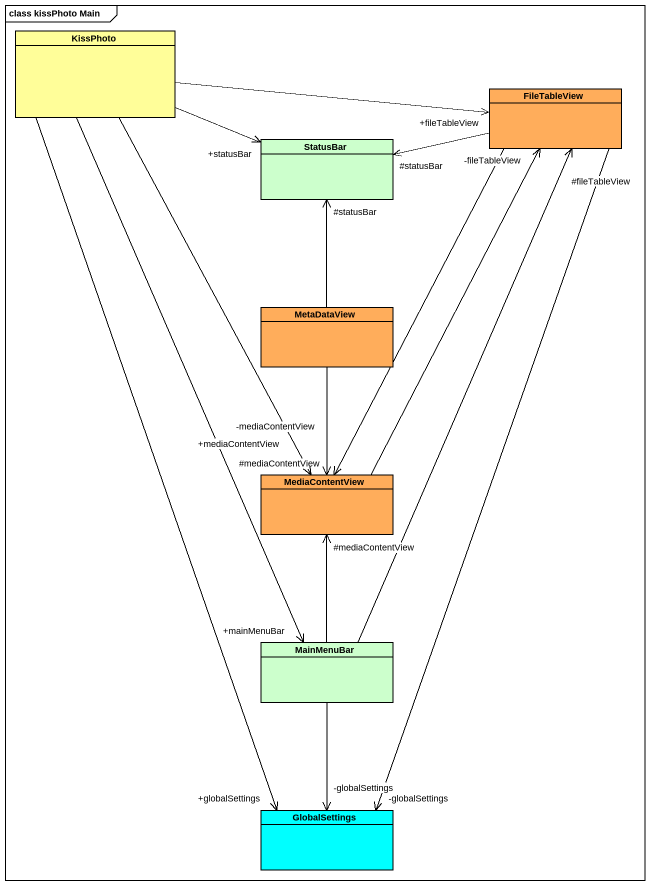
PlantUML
@startuml
mainframe class kissPhoto Main
hide circle
hide empty members
class KissPhoto #FFFE99
class FileTableView #FFAD5B
class StatusBar #CCFFCC
class MetaDataView #FFAD5B
class MediaContentView #FFAD5B
class MainMenuBar #CCFFCC
class GlobalSettings #00FFFF
KissPhoto -right-> "+fileTableView" FileTableView
KissPhoto -right-> "+statusBar" StatusBar
KissPhoto --> "+mediaContentView" MediaContentView
KissPhoto --> "+mainMenuBar" MainMenuBar
KissPhoto --> "+globalSettings" GlobalSettings
FileTableView -left-> "#statusBar" StatusBar
FileTableView --> "#mediaContentView" MediaContentView
FileTableView --> "-globalSettings" GlobalSettings
MetaDataView -up-> "#statusBar" StatusBar
MetaDataView --> "-mediaContentView" MediaContentView
MediaContentView -up-> "-fileTableView" FileTableView
MainMenuBar -up-> "#fileTableView" FileTableView
MainMenuBar -up-> "#mediaContentView" MediaContentView
MainMenuBar --> "-globalSettings" GlobalSettings
@enduml
